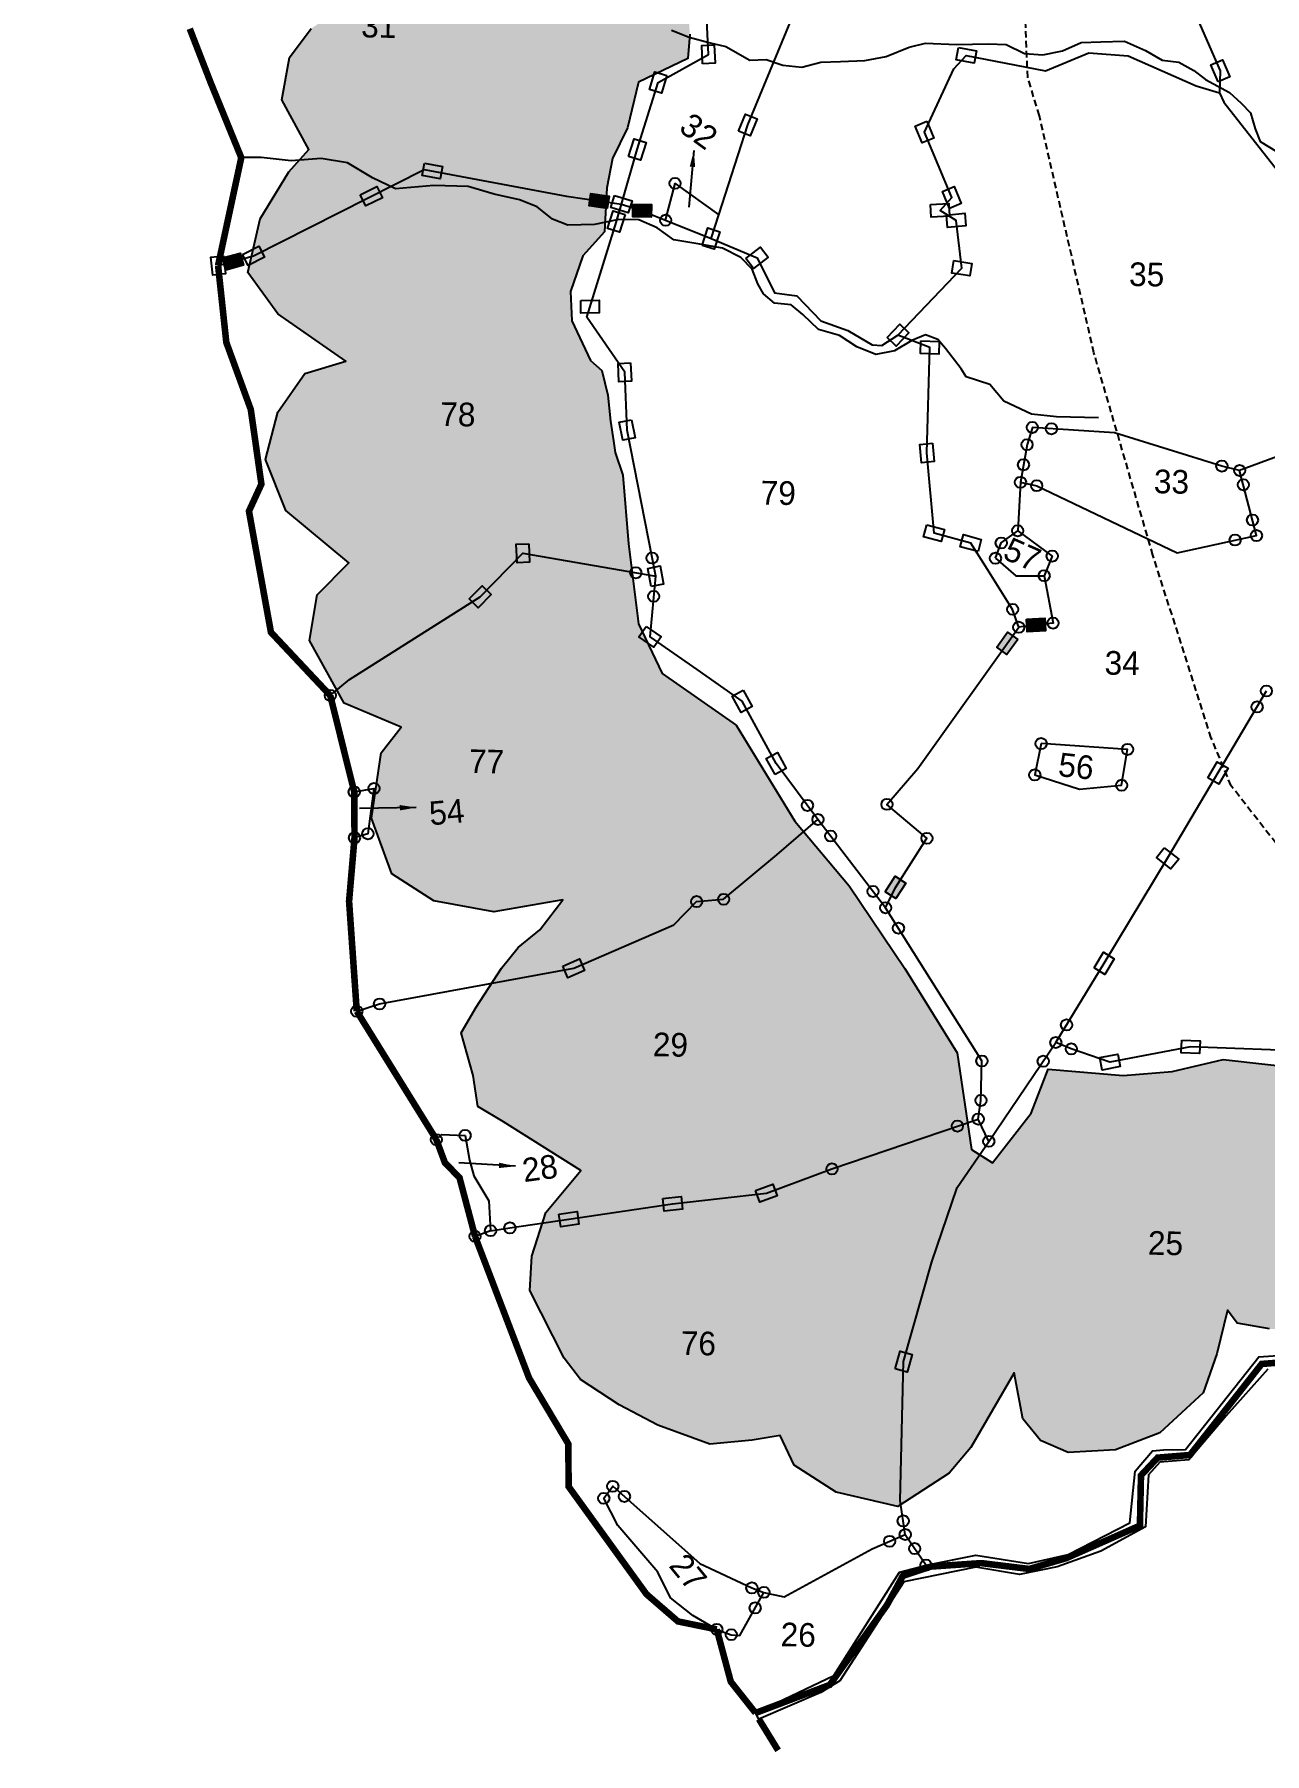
# Model space of a CAD drawing. Header units: metres. Extents: x 301755 to 304732, y 1947961 to 1950665.
# Drawn here: x 302005 to 302934, y 1947961 to 1949258 of the extents above; entities that cross this region are included whole.
import ezdxf

# ---------------------------------------------------------------- set-up
doc = ezdxf.new("R2010")
doc.units = ezdxf.units.M
doc.header["$MEASUREMENT"] = 0
for name, pattern in [('DASHDOT', [1, 0.5, -0.25, 0, -0.25]), ('DASHED', [0.75, 0.5, -0.25]), ('DIVIDE', [1.25, 0.5, -0.25, 0, -0.25, 0, -0.25])]:
    doc.linetypes.add(name, pattern=pattern)
for name, color, linetype in [('LINE_FOOTPATH', 1, 'DASHED'), ('LINE_WATER', 4, 'Continuous'), ('POLY_HATCH', 12, 'Continuous'), ('POLY_PARCEL', 6, 'Continuous'), ('POLY_WATER', 4, 'Continuous'), ('SYM_ARROW', 1, 'Continuous'), ('SYM_STONE', 1, 'Continuous'), ('TEXT_PARCEL', 7, 'Continuous'), ('V_BOUND_LINE', 7, 'Continuous'), ('V_BOUND_STREAM_LINE', 7, 'DASHDOT'), ('V_DIVIDE_LINE', 7, 'DIVIDE')]:
    doc.layers.add(name, color=color, linetype=linetype)
doc.styles.get("Standard").update_dxf_attribs({"font": 'arial.ttf'})
doc.styles.add('TEXT_MAP', font='')
doc.styles.get('TEXT_MAP').set_extended_font_data('Kruti Dev 050')
doc.dimstyles.get("Standard").update_dxf_attribs({"dimtxt": 0.18, "dimasz": 0.18, "dimexe": 0.18, "dimexo": 0.0625, "dimgap": 0.09, "dimtad": 0, "dimtih": 1, "dimtoh": 1, "dimdec": 4, "dimzin": 0, "dimdsep": 46, "dimtxsty": 'Standard', "dimcen": 0.09, "dimadec": 0, "dimazin": 0, "dimtfac": 1, "dimtdec": 4, "dimtofl": 0, "dimtmove": 0, "dimatfit": 3, "dimfxl": 1, "dimtolj": 1, "dimtzin": 0, "dimarcsym": 0})

# ---------------------------------------------------------------- blocks, each defined once
blk = doc.blocks.new('STONESQUARE')
blk.add_lwpolyline([(-0.7, 0.48), (0.7, 0.48), (0.7, -0.48), (-0.7, -0.48)], close=True)
blk = doc.blocks.new('STONESQUAREFILLED')
blk.add_hatch(color=256).paths.add_polyline_path([(0.7, -0.48), (0.7, 0.48), (-0.7, 0.48), (-0.7, -0.48)])
blk.add_lwpolyline([(-0.7, 0.48), (0.7, 0.48), (0.7, -0.48), (-0.7, -0.48)], close=True)
blk = doc.blocks.new('STONE')
blk.add_circle((0, 0), 0.851)
blk = doc.blocks.new('TEXTARROW')
blk.add_leader([(0.04, -0.01), (8.68, -0.01)], dimstyle='Standard', override={"dimtxt": 2.5, "dimasz": 2.5, "dimexe": 1.25, "dimexo": 0.625, "dimgap": 0.625, "dimtad": 1, "dimtih": 0, "dimtoh": 0, "dimzin": 8, "dimcen": 2.5, "dimtofl": 1})

msp = doc.modelspace()

# ---------------------------------------------------------------- hatches: boundary and pattern name
at = {"layer": 'POLY_HATCH'}
h = msp.add_hatch(dxfattribs=at)
h.set_pattern_fill('ZIGZAG', color=256, scale=9.914814, angle=-1.0803, style=0)
h.set_pattern_definition([(358.9197, (301528.122, 1947701.447), (32.06744, 30.88043), [31.47953, -31.47953]), (88.9197, (301559.596, 1947700.854), (-30.88043, 32.06744), [31.47953, -31.47953])])
h.paths.add_polyline_path([(304046.9, 1948787.2), (304097.3, 1948781.3), (304141.6, 1948778), (304171.9, 1948810.7), (304198.5, 1948850.8), (304204.1, 1948884.3), (304220.1, 1948881.6), (304257.2, 1948887), (304280.7, 1948892.7), (304319.2, 1948906.8), (304335.7, 1948927.4), (304331.2, 1948954.6), (304307.1, 1948984.7), (304308.6, 1948994.5), (304334.3, 1948984.1), (304366.4, 1948989.7), (304384.2, 1949016.5), (304410, 1949060.9), (304431.1, 1949069.1), (304447.4, 1949086.1), (304462.6, 1949108), (304462.1, 1949143.7), (304474.4, 1949144.7), (304503.1, 1949160.2), (304522.2, 1949193.1), (304529, 1949227.5), (304546.3, 1949229.6), (304571.3, 1949245.2), (304580.3, 1949265.9), (304595.6, 1949295.2), (304601.2, 1949329.6), (304590.9, 1949353.8), (304634, 1949354.2), (304650.7, 1949387.2), (304648.6, 1949409.4), (304640.5, 1949436.7), (304623.7, 1949460.4), (304604.3, 1949476.8), (304558, 1949506), (304559.5, 1949519.5), (304557.3, 1949538), (304556.4, 1949551.6), (304537.2, 1949581.5), (304482.1, 1949602.3), (304474.7, 1949601.2), (304472.5, 1949616), (304471.5, 1949628.4), (304459.7, 1949654.5), (304467.4, 1949670.3), (304480.2, 1949697.2), (304488.2, 1949729.1), (304485.1, 1949761.2), (304474.7, 1949799.6), (304434, 1949820.8), (304439.3, 1949844.2), (304443.7, 1949881), (304445.7, 1949921.7), (304439, 1949960), (304411.3, 1949992.5), (304393.1, 1950007.5), (304394.3, 1950027.4), (304390.9, 1950049.6), (304382.8, 1950069.7), (304365.6, 1950087.6), (304343.7, 1950104.9), (304326.7, 1950096), (304320.9, 1950113.7), (304313.6, 1950133.7), (304282.5, 1950151.2), (304273.8, 1950137.6), (304260.8, 1950135.5), (304183.3, 1950130.8), (304171.8, 1950048.4), (304180.3, 1950034.6), (304209.2, 1949998.3), (304234.1, 1949948.5), (304255.3, 1949892.7), (304255.9, 1949859.4), (304256.3, 1949816.3), (304268.1, 1949785.3), (304282.5, 1949767.7), (304293.2, 1949746.6), (304300, 1949714.4), (304288.1, 1949669.1), (304302.7, 1949658.9), (304310.8, 1949635.4), (304315.2, 1949604.5), (304319.7, 1949579.8), (304341.3, 1949548.5), (304350.5, 1949516.3), (304358.4, 1949462.4), (304377.4, 1949423.8), (304389.8, 1949360.7), (304397.5, 1949312.5), (304387.4, 1949297.9), (304344.8, 1949265.5), (304317.3, 1949245.1), (304283.4, 1949212.4), (304239.6, 1949205.5), (304209.7, 1949188.8), (304180.7, 1949153.6), (304126.3, 1949143.5), (304083.8, 1949112.3), (304040.4, 1949103.2), (303975.1, 1949103.2), (303956.1, 1949074), (303927.6, 1949069.6), (303894.4, 1949071.5), (303875.6, 1949057.1), (303821.8, 1949017.4), (303751.5, 1948948.5), (303712.5, 1948948.6), (303649.8, 1948889.4), (303570.6, 1948809.6), (303483, 1948741), (303417, 1948709), (303352.7, 1948697.9), (303301.7, 1948674.2), (303226.8, 1948622.6), (303165.6, 1948583.1), (303133.1, 1948556.6), (303129, 1948535.8), (303115.9, 1948497.8), (303090.9, 1948477.3), (303048.9, 1948476.9), (303009.4, 1948472.7), (302968, 1948477.2), (302902.8, 1948484.6), (302864.4, 1948475.5), (302827.4, 1948472.5), (302770.7, 1948477.3), (302757.8, 1948444.2), (302728.7, 1948406.6), (302712.9, 1948416.7), (302701.9, 1948489.6), (302662.4, 1948553.2), (302620.5, 1948615.6), (302579.5, 1948664.5), (302535.2, 1948736.8), (302479.2, 1948776), (302461.4, 1948813.3), (302453.9, 1948873.8), (302449.5, 1948925.5), (302443.7, 1948942.8), (302442.6, 1948951.5), (302440.4, 1948966.3), (302438.3, 1948986), (302433.8, 1949004.6), (302425.3, 1949012.2), (302411, 1949042), (302410.2, 1949064.2), (302419.4, 1949091.1), (302435.7, 1949109.3), (302437.6, 1949142.5), (302441.7, 1949164.6), (302453.2, 1949187.8), (302461.3, 1949222.2), (302498.6, 1949240), (302500.2, 1949258.4), (302497.5, 1949298.5), (302489.3, 1949319.6), (302487.4, 1949350.4), (302489.3, 1949387.4), (302475.1, 1949418.4), (302473.1, 1949443.1), (302472.3, 1949466.6), (302472.8, 1949490), (302478.2, 1949514.5), (302482.3, 1949536.6), (302479.2, 1949569.9), (302473.3, 1949583.6), (302462.8, 1949614.6), (302468.2, 1949639.1), (302480.5, 1949656.7), (302455.6, 1949712.6), (302420.3, 1949735.5), (302415.3, 1949728.2), (302367, 1949720.5), (302331.1, 1949712.5), (302312.9, 1949730.1), (302290.1, 1949762.6), (302265.9, 1949785.2), (302243.3, 1949827.5), (302223.8, 1949842.7), (302199.7, 1949871.5), (302179.2, 1949892.8), (302164.7, 1949912.8), (302150.3, 1949932.8), (302139.5, 1949949), (302127.5, 1949965.2), (302124.2, 1949987.5), (302132.1, 1950010.7), (302154.8, 1950039.9), (302090.9, 1950053.4), (302019.2, 1950038.7), (302008.8, 1950014.3), (302018, 1949974.2), (302005.3, 1949953.5), (302009.7, 1949925), (302015.4, 1949902.7), (302021, 1949873.1), (302038.5, 1949818.5), (302043.1, 1949803.7), (302049, 1949785.1), (302052.4, 1949769), (302045.8, 1949749.4), (302027.9, 1949715.2), (302027.5, 1949691.8), (302040.7, 1949675.6), (302065.4, 1949676.3), (302079.4, 1949699.5), (302092.2, 1949723.9), (302093.1, 1949704.1), (302098.8, 1949683.1), (302115.9, 1949675.4), (302134.2, 1949665.2), (302136.5, 1949654), (302137.2, 1949623.2), (302146.5, 1949597.2), (302157.3, 1949579.7), (302197.7, 1949566), (302163.1, 1949561.7), (302112, 1949531.9), (302094.1, 1949495.2), (302093.4, 1949459.5), (302105, 1949419.9), (302120.6, 1949396.2), (302156.1, 1949385.6), (302184.4, 1949383.9), (302204.4, 1949394.6), (302214.1, 1949388.2), (302212.4, 1949363.6), (302218.2, 1949345), (302226.6, 1949330.1), (302226, 1949296.8), (302239.2, 1949279.3), (302214.2, 1949262.6), (302197.8, 1949240.7), (302192.2, 1949208.8), (302212.5, 1949171.4), (302197.4, 1949154.5), (302175.8, 1949119.1), (302166.4, 1949078.6), (302189.2, 1949047.4), (302240.4, 1949011.5), (302209.4, 1949002.2), (302189.1, 1948973), (302179.8, 1948937.5), (302195.1, 1948899), (302242.6, 1948859.4), (302218.7, 1948835.2), (302213.1, 1948800.8), (302239.3, 1948753.5), (302282.1, 1948735.4), (302267, 1948716), (302259.9, 1948666.8), (302275.1, 1948624.6), (302306.8, 1948604.3), (302352.3, 1948596.1), (302404.2, 1948605), (302386.9, 1948582.4), (302370.6, 1948569.1), (302358, 1948553.4), (302338.9, 1948524.1), (302327.5, 1948504.6), (302336.7, 1948472.4), (302340, 1948449), (302359.5, 1948437.5), (302418, 1948400.7), (302391.5, 1948369.1), (302381, 1948336.1), (302379.3, 1948310.2), (302405.4, 1948259.2), (302417.5, 1948243), (302446.7, 1948223.9), (302476, 1948208.6), (302515.2, 1948194.3), (302547.3, 1948197.4), (302568.3, 1948200.7), (302579, 1948178.3), (302610.7, 1948158), (302657.3, 1948147.3), (302696, 1948172.4), (302712.4, 1948191.8), (302745, 1948248), (302751.7, 1948213.4), (302765, 1948197.1), (302785.8, 1948188.1), (302821.5, 1948189.9), (302855.1, 1948202.8), (302887.7, 1948233), (302898.1, 1948262.4), (302906.1, 1948295.5), (302913.4, 1948285.5), (302937.9, 1948281.3), (302982.3, 1948280.5), (303012.2, 1948294.7), (303044.9, 1948331.1), (303062, 1948323.3), (303110.3, 1948331.1), (303158, 1948378.2), (303168.3, 1948402.7), (303176.1, 1948421), (303193.7, 1948442.8), (303201.6, 1948468.6), (303202.2, 1948499.4), (303209.6, 1948499.2), (303230.7, 1948503.7), (303264.2, 1948519.1), (303291.9, 1948545.7), (303308.5, 1948576.2), (303340.3, 1948565.7), (303375, 1948572.5), (303396.4, 1948598), (303409.7, 1948634.9), (303432.9, 1948624.6), (303461.3, 1948626.6), (303483.7, 1948634.8), (303521, 1948650.1), (303555.4, 1948647), (303602.4, 1948652.2), (303631.1, 1948671.4), (303648.9, 1948692.3), (303680.8, 1948683.1), (303705.2, 1948738.1), (303722.1, 1948719.3), (303765.3, 1948718.5), (303791.5, 1948736.4), (303815.7, 1948775.4), (303834.1, 1948750.5), (303882.9, 1948721.3), (303927, 1948706.9), (303960.3, 1948709.9), (303995.2, 1948727.8), (304016.7, 1948755.7)])
h.paths.add_polyline_path([(302253.5, 1949553.3, -1), (302270.8, 1949553, -1)], flags=16)
h.paths.add_polyline_path([(302165.8, 1949534.3, -1), (302183, 1949534, -1)], flags=16)

# ---------------------------------------------------------------- linework, layer by layer
at = {"layer": 'LINE_FOOTPATH', "ltscale": 10}
msp.add_lwpolyline([(303120.7, 1948326.6), (303065, 1948472.4), (303049, 1948511.7), (302908.9, 1948691.1), (302893.9, 1948727.2), (302849.8, 1948865.2), (302805.3, 1949017.8), (302764.1, 1949196.8), (302755.3, 1949225.8), (302747.4, 1949416.4), (302745.5, 1949501.3), (302753.1, 1949538.1), (302776.9, 1949595), (302789.6, 1949625.1), (302802.6, 1949669), (302810.3, 1949722.8), (302809.2, 1949849.5)], dxfattribs=at)
at = {"layer": 'LINE_WATER'}
for points in [[(302486.4, 1949261.4), (302499.7, 1949256), (302514.5, 1949252.1), (302527.4, 1949249.1), (302545.5, 1949238.8), (302557.9, 1949239.3), (302570.3, 1949234.9), (302584.7, 1949233.4), (302599.1, 1949237.3), (302614, 1949237.7), (302632.4, 1949238.6), (302648.3, 1949241.5), (302665.7, 1949248.7), (302678.2, 1949251.6), (302701.4, 1949250.5), (302725.6, 1949251.2), (302739, 1949250.7), (302752.8, 1949243.9), (302766.7, 1949242.9), (302781.6, 1949245.8), (302795.6, 1949252.1), (302810.5, 1949252.6), (302828.3, 1949253), (302844.1, 1949246.1), (302856.9, 1949238.8), (302869.3, 1949237.3), (302880.6, 1949231), (302889.5, 1949224.3), (302907.7, 1949214.4), (302916.5, 1949206.2), (302923.5, 1949199), (302926.9, 1949187), (302930.9, 1949177.4), (302943.7, 1949169.6)], [(302808.8, 1948968.8), (302777, 1948969.7), (302758.2, 1948971.5), (302737.2, 1948981.5), (302726.8, 1948994.1), (302708.9, 1948999.8), (302705, 1949005.7), (302693.3, 1949021.1), (302687.3, 1949028), (302678.1, 1949031.5), (302667.7, 1949027.3), (302654.8, 1949019.3), (302640.6, 1949016.6), (302626.2, 1949022.3), (302613.3, 1949031.1), (302597.4, 1949035.4), (302585.6, 1949046.7), (302576.8, 1949054), (302564.1, 1949055.4), (302555.7, 1949062.4), (302551.5, 1949070), (302547.3, 1949081.1), (302538.6, 1949089.8), (302524.9, 1949096.9), (302507.6, 1949099.8), (302488, 1949103.1), (302475.4, 1949112.3), (302461.7, 1949118.3), (302446.5, 1949118.4), (302428.1, 1949114.7), (302408, 1949114.3), (302396.4, 1949118.8), (302384.8, 1949128), (302371.5, 1949133.3), (302352.5, 1949137.6), (302332.9, 1949143.4), (302306.9, 1949144.1), (302278, 1949141.7), (302260.5, 1949149.9), (302241.7, 1949161.2), (302221.7, 1949164.6), (302199.1, 1949162.7), (302176.6, 1949165.4), (302161.5, 1949165.2)]]:
    msp.add_lwpolyline(points, dxfattribs=at)
at = {"layer": 'POLY_HATCH'}
for points in [[(302937.9, 1948281.3), (302913.4, 1948285.5), (302906.1, 1948295.5), (302898.1, 1948262.4), (302887.7, 1948233), (302855.1, 1948202.8), (302821.5, 1948189.9), (302785.8, 1948188.1), (302765, 1948197.1), (302751.7, 1948213.4), (302745, 1948248), (302712.4, 1948191.8), (302696, 1948172.4), (302657.3, 1948147.3), (302610.7, 1948158), (302579, 1948178.3), (302568.3, 1948200.7), (302547.3, 1948197.4), (302515.2, 1948194.3), (302476, 1948208.6), (302446.7, 1948223.9), (302417.5, 1948243), (302405.4, 1948259.2), (302379.3, 1948310.2), (302381, 1948336.1), (302391.5, 1948369.1), (302418, 1948400.7), (302359.5, 1948437.5), (302340, 1948449), (302336.7, 1948472.4), (302327.5, 1948504.6), (302338.9, 1948524.1), (302358, 1948553.4), (302370.6, 1948569.1), (302386.9, 1948582.4), (302404.2, 1948605), (302352.3, 1948596.1), (302306.8, 1948604.3), (302275.1, 1948624.6), (302259.9, 1948666.8), (302267, 1948716), (302282.1, 1948735.4), (302239.3, 1948753.5), (302213.1, 1948800.8), (302218.7, 1948835.2), (302242.6, 1948859.4), (302195.1, 1948899), (302179.8, 1948937.5), (302189.1, 1948973), (302209.4, 1949002.2), (302240.4, 1949011.5), (302189.2, 1949047.4), (302166.4, 1949078.6), (302175.8, 1949119.1), (302197.4, 1949154.5), (302212.5, 1949171.4), (302192.2, 1949208.8), (302197.8, 1949240.7), (302214.2, 1949262.6)], [(302500.2, 1949258.4), (302498.6, 1949240), (302461.3, 1949222.2), (302453.2, 1949187.8), (302441.7, 1949164.6), (302437.6, 1949142.5), (302435.7, 1949109.3), (302419.4, 1949091.1), (302410.2, 1949064.2), (302411, 1949042), (302425.3, 1949012.2), (302433.8, 1949004.6), (302438.3, 1948986), (302440.4, 1948966.3), (302442.6, 1948951.5), (302443.7, 1948942.8), (302449.5, 1948925.5), (302453.9, 1948873.8), (302461.4, 1948813.3), (302479.2, 1948776), (302535.2, 1948736.8), (302579.5, 1948664.5), (302620.5, 1948615.6), (302662.4, 1948553.2), (302701.9, 1948489.6), (302712.9, 1948416.7), (302728.7, 1948406.6), (302757.8, 1948444.2), (302770.7, 1948477.3), (302827.4, 1948472.5), (302864.4, 1948475.5), (302902.8, 1948484.6), (302968, 1948477.2)]]:
    msp.add_lwpolyline(points, dxfattribs=at)
at = {"layer": 'POLY_PARCEL'}
for points in [[(302544, 1949189.9), (302589.7, 1949300.8), (302615.6, 1949320.2), (302640.7, 1949360.1), (302643.8, 1949386.2), (302692.5, 1949567.5)], [(302692.5, 1949567.5), (302695.9, 1949555.4), (302704.2, 1949537.5), (302734.6, 1949537.8), (302768.5, 1949462.9), (302780.2, 1949446.1), (302781.1, 1949424.9), (302797.7, 1949419.4), (302818.2, 1949426.5), (302826.8, 1949364.6), (302867.9, 1949305.6), (302900.7, 1949230.7), (302900.2, 1949214.1)], [(302448.5, 1949130.1), (302460.5, 1949171.3), (302476.3, 1949221.9), (302514.2, 1949243.1), (302512.2, 1949284.2), (302505.7, 1949380.8), (302487.3, 1949429.1)], [(302657.3, 1949031.2), (302705.5, 1949081.7), (302701.3, 1949117.8), (302689.1, 1949125.4), (302698, 1949135.1), (302677.3, 1949184.5), (302699.5, 1949232.3), (302708.9, 1949242.4), (302768.8, 1949230.6), (302801.5, 1949244.2), (302831.1, 1949242), (302882.5, 1949219.4), (302900.2, 1949214.1)], [(302900.2, 1949214.1), (302903.3, 1949207), (302968.8, 1949123.8), (303022.8, 1949138.7), (303029.3, 1949144.4)], [(302522, 1949122.1), (302544, 1949189.9)], [(302144, 1949083.8), (302170.7, 1949091.1), (302299.6, 1949156.2), (302407, 1949136.1), (302448.5, 1949130.1)], [(302481.9, 1949118), (302489, 1949145.8), (302522, 1949122.1)], [(302474.4, 1948849.3), (302452.9, 1948959.6), (302451, 1949003.2), (302422.3, 1949044.7), (302444.7, 1949117), (302448.5, 1949130.1)], [(302448.5, 1949130.1), (302464.1, 1949125.1), (302481.9, 1949118)], [(302481.9, 1949118), (302516.2, 1949104.1)], [(302516.2, 1949104.1), (302522, 1949122.1)], [(302516.2, 1949104.1), (302550.9, 1949089.6), (302564.2, 1949063.2), (302581, 1949061), (302599.2, 1949042.1), (302619.5, 1949034.8), (302637.8, 1949023.9), (302645.1, 1949023.4), (302657.3, 1949031.2)], [(302724.9, 1948854.4), (302712.3, 1948874.3), (302684.6, 1948881.8), (302679.2, 1948942.3), (302681.4, 1949021.9), (302657.3, 1949031.2)], [(303063.3, 1949012.7), (303052.7, 1949002.5), (302980.7, 1948970.9), (302981.3, 1948953.5), (302915.3, 1948929.1)], [(302915.3, 1948929.1), (302901.9, 1948932.4), (302820.7, 1948957.4), (302758.8, 1948961.6), (302754.8, 1948948.6), (302749.8, 1948920.2)], [(302749.8, 1948920.2), (302747.7, 1948883.6)], [(302749.8, 1948920.2), (302762.1, 1948917.6), (302868, 1948867), (302928, 1948880), (302915.3, 1948929.1)], [(302730.9, 1948862.9), (302735.3, 1948874.4), (302747.7, 1948883.6)], [(302747.7, 1948883.6), (302773.8, 1948864.5), (302767.7, 1948849.7)], [(302228.7, 1948759.3), (302243.1, 1948771.3), (302341.9, 1948833.8), (302374.1, 1948866.7), (302474.4, 1948849.3)], [(302748.5, 1948810.8), (302743.9, 1948824.3), (302724.9, 1948854.4)], [(302730.9, 1948862.9), (302746.2, 1948849.5), (302767.7, 1948849.7)], [(302596.9, 1948665.7), (302565.4, 1948708), (302539.7, 1948754.9), (302505.6, 1948778.9), (302470.1, 1948803.6), (302474.4, 1948849.3)], [(302767.7, 1948849.7), (302774.4, 1948813.9), (302761.6, 1948812.5), (302748.5, 1948810.8)], [(302648, 1948599.1), (302655.4, 1948614.5), (302679.2, 1948651.5), (302649, 1948677.1), (302672.2, 1948704.2), (302748.5, 1948810.8)], [(302776.5, 1948497.4), (302813, 1948557.2), (302860.9, 1948636.4), (302935.5, 1948762.7)], [(302246.8, 1948686.5), (302261.7, 1948689.1), (302257.1, 1948654.9), (302247, 1948651.9)], [(302248.7, 1948521), (302265.9, 1948526.5), (302412.5, 1948553.4), (302488, 1948586.1), (302505.3, 1948603.8), (302525.7, 1948605.5), (302565.8, 1948639), (302596.9, 1948665.7)], [(302648, 1948599.1), (302596.9, 1948665.7)], [(302717.9, 1948439.6), (302720, 1948453.7), (302720.7, 1948483.5), (302648, 1948599.1)], [(302725.9, 1948422.8), (302776.5, 1948497.4)], [(303081, 1948487.4), (303065.9, 1948487.1), (302878.3, 1948494.1), (302817.4, 1948482.6), (302788.2, 1948492.6), (302776.5, 1948497.4)], [(302349.7, 1948355.4), (302364.3, 1948357.5), (302408.9, 1948364.1), (302487.2, 1948375.7), (302558, 1948383.7), (302607.5, 1948402), (302717.9, 1948439.6)], [(302725.9, 1948422.8), (302717.9, 1948439.6)], [(302308.8, 1948424.1), (302312.8, 1948428.1), (302330.5, 1948427.3), (302333.9, 1948408.5), (302337, 1948396.8), (302348.3, 1948377.9), (302349.7, 1948355.4)], [(302662.8, 1948126.1), (302659.1, 1948151.7), (302661.6, 1948256.6), (302682.9, 1948331.8), (302701.9, 1948388), (302725.9, 1948422.8)], [(302349.7, 1948355.4), (302338, 1948351.1)], [(302520.5, 1948054.5), (302502.5, 1948064.9), (302485.6, 1948078.4), (302476.1, 1948097.6), (302445.7, 1948132.8), (302435.2, 1948153.4), (302442, 1948162.5), (302450.8, 1948154.8), (302507.8, 1948104.3), (302547, 1948085.8), (302556.1, 1948082.4)], [(302556.1, 1948082.4), (302571.4, 1948079), (302637.8, 1948115.2), (302662.8, 1948126.1)], [(302662.8, 1948126.1), (302678.5, 1948103)], [(302520.5, 1948054.5), (302531.5, 1948050.5), (302538, 1948050), (302556.1, 1948082.4)]]:
    msp.add_lwpolyline(points, dxfattribs=at)
msp.add_lwpolyline([(302765.4, 1948723), (302760.6, 1948699.4), (302794.5, 1948688.6), (302826.2, 1948691.6), (302830.7, 1948718.6)], close=True, dxfattribs=at)
at = {"layer": 'POLY_WATER'}
for points in [[(302678.5, 1948103), (302716.2, 1948110.5), (302755.8, 1948104.3), (302785.7, 1948111.1), (302832.5, 1948135), (302836.5, 1948174), (302849.4, 1948189.2), (302857.7, 1948190.1), (302874.4, 1948190.3), (302929.8, 1948260.1), (302962.4, 1948262.5), (302985, 1948276.8), (303057.1, 1948275.9), (303093.9, 1948300.3)], [(302936.6, 1948250.8), (302905.2, 1948215.7), (302877, 1948182.4), (302855, 1948180.8), (302846.6, 1948171.2), (302844.1, 1948131.8), (302810.6, 1948113.6), (302777.4, 1948101.6), (302749.1, 1948096), (302716, 1948101.5), (302661.7, 1948090.5), (302613.4, 1948015.6), (302599, 1948006.9), (302552.3, 1947986.8), (302549.8, 1947991.4)], [(302549.8, 1947991.4), (302608.9, 1948019.8), (302658.6, 1948097.6), (302678.5, 1948103)]]:
    msp.add_lwpolyline(points, dxfattribs=at)
at = {"layer": 'V_BOUND_LINE', "const_width": 4.96}
for points in [[(302122.6, 1949262.5), (302138.4, 1949221.8), (302161.5, 1949165.2), (302144, 1949083.8)], [(302144, 1949083.8), (302150.2, 1949025.8), (302168.7, 1948975.1), (302176.7, 1948918.8), (302167.3, 1948898.4), (302183.9, 1948807), (302228.7, 1948759.3)], [(302228.7, 1948759.3), (302246.8, 1948686.5)], [(302246.8, 1948686.5), (302247, 1948651.9)], [(302247, 1948651.9), (302242.9, 1948604), (302248.7, 1948521)], [(302248.7, 1948521), (302308.8, 1948424.1)], [(302308.8, 1948424.1), (302315.2, 1948406.8), (302326.3, 1948395.3), (302338, 1948351.1)], [(302338, 1948351.1), (302378.8, 1948244.2), (302408.4, 1948194.5), (302408.7, 1948162.2), (302467.4, 1948081.1), (302491.2, 1948060.5), (302520.5, 1948054.5)], [(302520.5, 1948054.5), (302531.1, 1948015), (302549.8, 1947991.4)]]:
    msp.add_lwpolyline(points, dxfattribs=at)
at = {"layer": 'V_BOUND_STREAM_LINE', "ltscale": 10, "const_width": 4.96}
msp.add_lwpolyline([(302549.8, 1947991.4), (302605.8, 1948012.6), (302649, 1948072.8), (302661, 1948094.9), (302682.2, 1948101.9), (302720.2, 1948104.5), (302756.4, 1948100.1), (302784.3, 1948108.2), (302840, 1948132.8), (302840.8, 1948170.7), (302853.4, 1948184.1), (302877.8, 1948186.1), (302931.9, 1948254.8), (302962.1, 1948257.2)], dxfattribs=at)
at = {"layer": 'V_DIVIDE_LINE', "ltscale": 10, "const_width": 4.96}
msp.add_lwpolyline([(302552.3, 1947986.8), (302566.8, 1947963.2)], dxfattribs=at)

# ---------------------------------------------------------------- block references
at = {"layer": 'SYM_ARROW'}
for p, xscale, yscale, zscale, rotation in [((302503.3, 1949170.8), 4.957407059961826, 4.957407059961826, 4.957407059961826, 264.9444264974409), ((302293.8, 1948674.7), 4.957407059961825, 4.957407059961825, 4.957407059961825, 180.8275164105535), ((302368.7, 1948403.9), 4.957407059961825, 4.957407059961825, 4.957407059961825, 176.5997909066198)]:
    msp.add_blockref('TEXTARROW', p, dxfattribs=dict(at, xscale=xscale, yscale=yscale, zscale=zscale, rotation=rotation))
at = {"layer": 'SYM_STONE', "ltscale": 10}
for name, p, xscale, yscale, zscale, rotation in [('STONESQUARE', (302514.2, 1949243.1), 9.91481411992365, 9.91481411992365, 9.91481411992365, 92.70291112863721), ('STONESQUARE', (302708.9, 1949242.4), 9.91481411992365, 9.91481411992365, 9.91481411992365, 348.9380849311626), ('STONESQUARE', (302476.3, 1949221.9), 9.91481411992365, 9.91481411992365, 9.91481411992365, 252.6955632721039), ('STONESQUARE', (302900.7, 1949230.7), 9.91481411992365, 9.91481411992365, 9.91481411992365, 113.6446506164644), ('STONESQUARE', (302544, 1949189.9), 9.914814119923651, 9.914814119923651, 9.914814119923651, 67.60849411211805), ('STONESQUARE', (302677.3, 1949184.5), 9.91481411992365, 9.91481411992365, 9.91481411992365, 292.8385972389482), ('STONESQUARE', (302460.5, 1949171.3), 9.91481411992365, 9.91481411992365, 9.91481411992365, 72.69556327210381), ('STONESQUARE', (302305.7, 1949155.1), 9.914814119923651, 9.914814119923651, 9.914814119923651, 349.4136949364736), ('STONESQUARE', (302259.7, 1949136.1), 9.91481411992365, 9.91481411992365, 9.91481411992365, 26.8124093726626), ('STONESQUAREFILLED', (302431.6, 1949132.5), 9.914814119923651, 9.914814119923651, 9.914814119923651, 171.7222286111141), ('STONESQUARE', (302698, 1949135.1), 9.91481411992365, 9.91481411992365, 9.91481411992365, 112.8385972389483), ('STONESQUARE', (302444.7, 1949117), 9.914814119923651, 9.914814119923651, 9.914814119923651, 252.8131375605169), ('STONESQUARE', (302448.5, 1949130.1), 9.91481411992365, 9.91481411992365, 9.91481411992365, 342.4468006613012), ('STONESQUAREFILLED', (302464.1, 1949125.1), 9.91481411992365, 9.91481411992365, 9.91481411992365, 358.919699455523), ('STONESQUARE', (302689.1, 1949125.4), 9.91481411992365, 9.91481411992365, 9.91481411992365, 2.753348201585809), ('STONESQUARE', (302516.2, 1949104.1), 9.91481411992365, 9.91481411992365, 9.91481411992365, 72.00989135699739), ('STONESQUARE', (302701.3, 1949117.8), 9.914814119923648, 9.914814119923648, 9.914814119923648, 5.324970484676612), ('STONESQUARE', (302144, 1949083.8), 9.91481411992365, 9.91481411992365, 9.91481411992365, 276.0847332925282), ('STONESQUAREFILLED', (302155.2, 1949086.8), 9.91481411992365, 9.91481411992365, 9.91481411992365, 15.2174176699785), ('STONESQUARE', (302170.7, 1949091.1), 9.91481411992365, 9.91481411992365, 9.91481411992365, 26.8124093726627), ('STONESQUARE', (302550.9, 1949089.6), 9.91481411992365, 9.91481411992365, 9.91481411992365, 37.83996246221679), ('STONESQUARE', (302705.5, 1949081.7), 9.91481411992365, 9.91481411992365, 9.91481411992365, 350.7805787381852), ('STONESQUARE', (302424.8, 1949052.7), 9.91481411992365, 9.91481411992365, 9.91481411992365, 0.5308682474714306), ('STONESQUARE', (302657.3, 1949031.2), 9.91481411992365, 9.91481411992365, 9.91481411992365, 46.39832217367876), ('STONESQUARE', (302681.4, 1949021.9), 9.914814119923651, 9.914814119923651, 9.914814119923651, 357.4974968126146), ('STONESQUARE', (302451, 1949003.2), 9.91481411992365, 9.91481411992365, 9.91481411992365, 272.4837227930708), ('STONESQUARE', (302452.9, 1948959.6), 9.91481411992365, 9.91481411992365, 9.91481411992365, 280.9969127839262), ('STONE', (302758.8, 1948961.6), 4.957407059961825, 4.957407059961825, 4.957407059961825, 358.919699455523), ('STONE', (302773.2, 1948960.6), 4.957407059961825, 4.957407059961825, 4.957407059961825, 358.919699455523), ('STONESQUARE', (302679.2, 1948942.3), 9.914814119923651, 9.914814119923651, 9.914814119923651, 275.18958886965), ('STONE', (302754.8, 1948948.6), 4.957407059961825, 4.957407059961825, 4.957407059961825, 358.919699455523), ('STONE', (302752.1, 1948933.4), 4.957407059961825, 4.957407059961825, 4.957407059961825, 358.919699455523), ('STONE', (302901.9, 1948932.4), 4.957407059961825, 4.957407059961825, 4.957407059961825, 358.919699455523), ('STONE', (302749.8, 1948920.2), 4.957407059961825, 4.957407059961825, 4.957407059961825, 358.919699455523), ('STONE', (302762.1, 1948917.6), 4.957407059961825, 4.957407059961825, 4.957407059961825, 358.919699455523), ('STONE', (302918.1, 1948918.3), 4.957407059961825, 4.957407059961825, 4.957407059961825, 358.919699455523), ('STONE', (302925, 1948891.7), 4.957407059961825, 4.957407059961825, 4.957407059961825, 358.919699455523), ('STONESQUARE', (302684.6, 1948881.8), 9.91481411992365, 9.91481411992365, 9.91481411992365, 344.8059850877282), ('STONESQUARE', (302712.3, 1948874.3), 9.91481411992365, 9.91481411992365, 9.91481411992365, 164.8059850877283), ('STONE', (302735.3, 1948874.4), 4.957407059961825, 4.957407059961825, 4.957407059961825, 358.919699455523), ('STONE', (302747.7, 1948883.6), 4.957407059961825, 4.957407059961825, 4.957407059961825, 358.919699455523), ('STONE', (302911.9, 1948876.6), 4.957407059961825, 4.957407059961825, 4.957407059961825, 358.919699455523), ('STONE', (302928, 1948880), 4.957407059961825, 4.957407059961825, 4.957407059961825, 358.919699455523), ('STONESQUARE', (302374.1, 1948866.7), 9.91481411992365, 9.91481411992365, 9.91481411992365, 272.8523394679092), ('STONE', (302471.7, 1948863), 4.957407059961825, 4.957407059961825, 4.957407059961825, 358.919699455523), ('STONE', (302730.9, 1948862.9), 4.957407059961825, 4.957407059961825, 4.957407059961825, 358.919699455523), ('STONE', (302773.8, 1948864.5), 4.957407059961825, 4.957407059961825, 4.957407059961825, 358.919699455523), ('STONE', (302459.4, 1948851.9), 4.957407059961825, 4.957407059961825, 4.957407059961825, 358.919699455523), ('STONESQUARE', (302474.4, 1948849.3), 9.91481411992365, 9.91481411992365, 9.91481411992365, 100.9969127839259), ('STONE', (302767.7, 1948849.7), 4.957407059961825, 4.957407059961825, 4.957407059961825, 358.919699455523), ('STONESQUARE', (302341.9, 1948833.8), 9.91481411992365, 9.91481411992365, 9.91481411992365, 45.55516587670918), ('STONE', (302472.9, 1948834.1), 4.957407059961825, 4.957407059961825, 4.957407059961825, 358.919699455523), ('STONE', (302743.9, 1948824.3), 4.957407059961825, 4.957407059961825, 4.957407059961825, 358.919699455523), ('STONE', (302748.5, 1948810.8), 4.957407059961825, 4.957407059961825, 4.957407059961825, 358.919699455523), ('STONE', (302774.4, 1948813.9), 4.957407059961825, 4.957407059961825, 4.957407059961825, 358.919699455523), ('STONESQUARE', (302899, 1948700.8), 9.91481411992365, 9.91481411992365, 9.91481411992365, 59.43262046882174)]:
    msp.add_blockref(name, p, dxfattribs=dict(at, xscale=xscale, yscale=yscale, zscale=zscale, rotation=rotation))
at = {"layer": 'SYM_STONE'}
for name, p, xscale, yscale, zscale, rotation in [('STONE', (302489, 1949145.8), 4.957407059961825, 4.957407059961825, 4.957407059961825, 358.919699455523), ('STONE', (302481.9, 1949118), 4.957407059961825, 4.957407059961825, 4.957407059961825, 358.919699455523), ('STONE', (302915.3, 1948929.1), 4.957407059961825, 4.957407059961825, 4.957407059961825, 358.919699455523), ('STONESQUAREFILLED', (302761.6, 1948812.5), 9.91481411992365, 9.91481411992365, 9.91481411992365, 2.495105674079304), ('STONESQUARE', (302470.1, 1948803.6), 9.91481411992365, 9.91481411992365, 9.91481411992365, 325.1817591145114), ('STONESQUAREFILLED', (302739.8, 1948798.6), 9.91481411992365, 9.91481411992365, 9.91481411992365, 234.4282654332789), ('STONE', (302228.7, 1948759.3), 4.957407059961825, 4.957407059961825, 4.957407059961825, 358.919699455523), ('STONESQUARE', (302539.7, 1948754.9), 9.914814119923651, 9.914814119923651, 9.914814119923651, 298.7058667702711), ('STONE', (302935.5, 1948762.7), 4.957407059961825, 4.957407059961825, 4.957407059961825, 358.919699455523), ('STONE', (302928.5, 1948750.7), 4.957407059961825, 4.957407059961825, 4.957407059961825, 358.919699455523), ('STONE', (302765.4, 1948723), 4.957407059961825, 4.957407059961825, 4.957407059961825, 358.919699455523), ('STONE', (302830.7, 1948718.6), 4.957407059961825, 4.957407059961825, 4.957407059961825, 358.919699455523), ('STONESQUARE', (302565.4, 1948708), 9.91481411992365, 9.91481411992365, 9.91481411992365, 118.7058667702711), ('STONE', (302760.6, 1948699.4), 4.957407059961825, 4.957407059961825, 4.957407059961825, 358.919699455523), ('STONE', (302246.8, 1948686.5), 4.957407059961825, 4.957407059961825, 4.957407059961825, 358.919699455523), ('STONE', (302261.7, 1948689.1), 4.957407059961825, 4.957407059961825, 4.957407059961825, 358.919699455523), ('STONE', (302826.2, 1948691.6), 4.957407059961825, 4.957407059961825, 4.957407059961825, 358.919699455523), ('STONE', (302589, 1948676.3), 4.957407059961825, 4.957407059961825, 4.957407059961825, 358.919699455523), ('STONE', (302649, 1948677.1), 4.957407059961825, 4.957407059961825, 4.957407059961825, 358.919699455523), ('STONE', (302257.1, 1948654.9), 4.957407059961825, 4.957407059961825, 4.957407059961825, 358.919699455523), ('STONE', (302596.9, 1948665.7), 4.957407059961825, 4.957407059961825, 4.957407059961825, 358.919699455523), ('STONE', (302247, 1948651.9), 4.957407059961825, 4.957407059961825, 4.957407059961825, 358.919699455523), ('STONE', (302606.5, 1948653.2), 4.957407059961825, 4.957407059961825, 4.957407059961825, 358.919699455523), ('STONE', (302679.2, 1948651.5), 4.957407059961825, 4.957407059961825, 4.957407059961825, 358.919699455523), ('STONESQUARE', (302860.9, 1948636.4), 9.91481411992365, 9.91481411992365, 9.91481411992365, 321.6104273085191), ('STONESQUAREFILLED', (302655.4, 1948614.5), 9.91481411992365, 9.91481411992365, 9.91481411992365, 57.22630495137356), ('STONE', (302505.3, 1948603.8), 4.957407059961825, 4.957407059961825, 4.957407059961825, 358.919699455523), ('STONE', (302525.7, 1948605.5), 4.957407059961825, 4.957407059961825, 4.957407059961825, 358.919699455523), ('STONE', (302638.5, 1948611.4), 4.957407059961825, 4.957407059961825, 4.957407059961825, 358.919699455523), ('STONE', (302648, 1948599.1), 4.957407059961825, 4.957407059961825, 4.957407059961825, 358.919699455523), ('STONE', (302657.7, 1948583.7), 4.957407059961825, 4.957407059961825, 4.957407059961825, 358.919699455523), ('STONESQUARE', (302412.5, 1948553.4), 9.91481411992365, 9.91481411992365, 9.91481411992365, 23.45873805533432), ('STONESQUARE', (302813, 1948557.2), 9.91481411992365, 9.91481411992365, 9.91481411992365, 58.79941161840575), ('STONE', (302265.9, 1948526.5), 4.957407059961825, 4.957407059961825, 4.957407059961825, 358.919699455523), ('STONE', (302248.7, 1948521), 4.957407059961825, 4.957407059961825, 4.957407059961825, 358.919699455523), ('STONE', (302784.6, 1948510.7), 4.957407059961825, 4.957407059961825, 4.957407059961825, 358.919699455523), ('STONE', (302776.5, 1948497.4), 4.957407059961825, 4.957407059961825, 4.957407059961825, 358.919699455523), ('STONE', (302788.2, 1948492.6), 4.957407059961825, 4.957407059961825, 4.957407059961825, 358.919699455523), ('STONESQUARE', (302878.3, 1948494.1), 9.91481411992365, 9.91481411992365, 9.91481411992365, 357.8675435194706), ('STONE', (302720.7, 1948483.5), 4.957407059961825, 4.957407059961825, 4.957407059961825, 358.919699455523), ('STONE', (302767, 1948483.3), 4.957407059961825, 4.957407059961825, 4.957407059961825, 358.919699455523), ('STONESQUARE', (302817.4, 1948482.6), 9.91481411992365, 9.91481411992365, 9.91481411992365, 10.69907020917139), ('STONE', (302720, 1948453.7), 4.957407059961825, 4.957407059961825, 4.957407059961825, 358.919699455523), ('STONE', (302702.2, 1948434.3), 4.957407059961825, 4.957407059961825, 4.957407059961825, 358.919699455523), ('STONE', (302717.9, 1948439.6), 4.957407059961825, 4.957407059961825, 4.957407059961825, 358.919699455523), ('STONE', (302308.8, 1948424.1), 4.957407059961825, 4.957407059961825, 4.957407059961825, 358.919699455523), ('STONE', (302330.5, 1948427.3), 4.957407059961825, 4.957407059961825, 4.957407059961825, 358.919699455523), ('STONE', (302725.9, 1948422.8), 4.957407059961825, 4.957407059961825, 4.957407059961825, 358.919699455523), ('STONE', (302607.5, 1948402), 4.957407059961825, 4.957407059961825, 4.957407059961825, 358.919699455523), ('STONESQUARE', (302558, 1948383.7), 9.914814119923651, 9.914814119923651, 9.914814119923651, 20.2355711110844), ('STONESQUARE', (302487.2, 1948375.7), 9.91481411992365, 9.91481411992365, 9.91481411992365, 6.459409896562178), ('STONE', (302349.7, 1948355.4), 4.957407059961825, 4.957407059961825, 4.957407059961825, 358.919699455523), ('STONE', (302364.3, 1948357.5), 4.957407059961825, 4.957407059961825, 4.957407059961825, 358.919699455523), ('STONESQUARE', (302408.9, 1948364.1), 9.91481411992365, 9.91481411992365, 9.91481411992365, 8.431114050279662), ('STONE', (302338, 1948351.1), 4.957407059961825, 4.957407059961825, 4.957407059961825, 358.919699455523), ('STONESQUARE', (302661.6, 1948256.6), 9.91481411992365, 9.91481411992365, 9.91481411992365, 74.16626845294788), ('STONE', (302442, 1948162.5), 4.957407059961825, 4.957407059961825, 4.957407059961825, 358.919699455523), ('STONE', (302435.2, 1948153.4), 4.957407059961825, 4.957407059961825, 4.957407059961825, 358.919699455523), ('STONE', (302450.8, 1948154.8), 4.957407059961825, 4.957407059961825, 4.957407059961825, 358.919699455523), ('STONE', (302661.3, 1948136.4), 4.957407059961825, 4.957407059961825, 4.957407059961825, 358.919699455523), ('STONE', (302662.8, 1948126.1), 4.957407059961825, 4.957407059961825, 4.957407059961825, 358.919699455523), ('STONE', (302651, 1948121), 4.957407059961825, 4.957407059961825, 4.957407059961825, 358.919699455523), ('STONE', (302669.9, 1948115.5), 4.957407059961825, 4.957407059961825, 4.957407059961825, 358.919699455523), ('STONE', (302678.5, 1948103), 4.957407059961825, 4.957407059961825, 4.957407059961825, 358.919699455523), ('STONE', (302547, 1948085.8), 4.957407059961825, 4.957407059961825, 4.957407059961825, 358.919699455523), ('STONE', (302556.1, 1948082.4), 4.957407059961825, 4.957407059961825, 4.957407059961825, 358.919699455523), ('STONE', (302549.5, 1948070.7), 4.957407059961825, 4.957407059961825, 4.957407059961825, 358.919699455523), ('STONE', (302520.5, 1948054.5), 4.957407059961825, 4.957407059961825, 4.957407059961825, 358.919699455523), ('STONE', (302531.5, 1948050.5), 4.957407059961825, 4.957407059961825, 4.957407059961825, 358.919699455523)]:
    msp.add_blockref(name, p, dxfattribs=dict(at, xscale=xscale, yscale=yscale, zscale=zscale, rotation=rotation))

# ---------------------------------------------------------------- texts
at = {"layer": 'TEXT_PARCEL', "style": 'TEXT_MAP'}
for s, rotation, p in [('31', 358.9197, (302251.9, 1949256)), ('32', 323.9465, (302491, 1949185.8)), ('35', 358.9197, (302831.7, 1949068.4)), ('78', 358.9197, (302311.6, 1948962.8)), ('33', 358.9197, (302850.4, 1948912)), ('79', 358.9197, (302553.5, 1948903.5)), ('57', 336.1004, (302735.5, 1948863)), ('34', 358.9197, (302813.2, 1948775.1)), ('77', 358.9197, (302333.3, 1948700.8)), ('56', 353.5676, (302777.7, 1948698.6)), ('54', 5.0983, (302304.2, 1948661.3)), ('29', 358.9197, (302472.1, 1948487.1)), ('28', 7.6598, (302375, 1948392)), ('25', 358.9197, (302845.9, 1948337.3)), ('76', 358.9197, (302493.2, 1948261.7)), ('27', 309.304, (302483.7, 1948102.3)), ('26', 358.9197, (302568.6, 1948041.8))]:
    msp.add_text(s, height=17.85, rotation=rotation, dxfattribs=at).set_placement(p)

doc.saveas('drawing.dxf')
